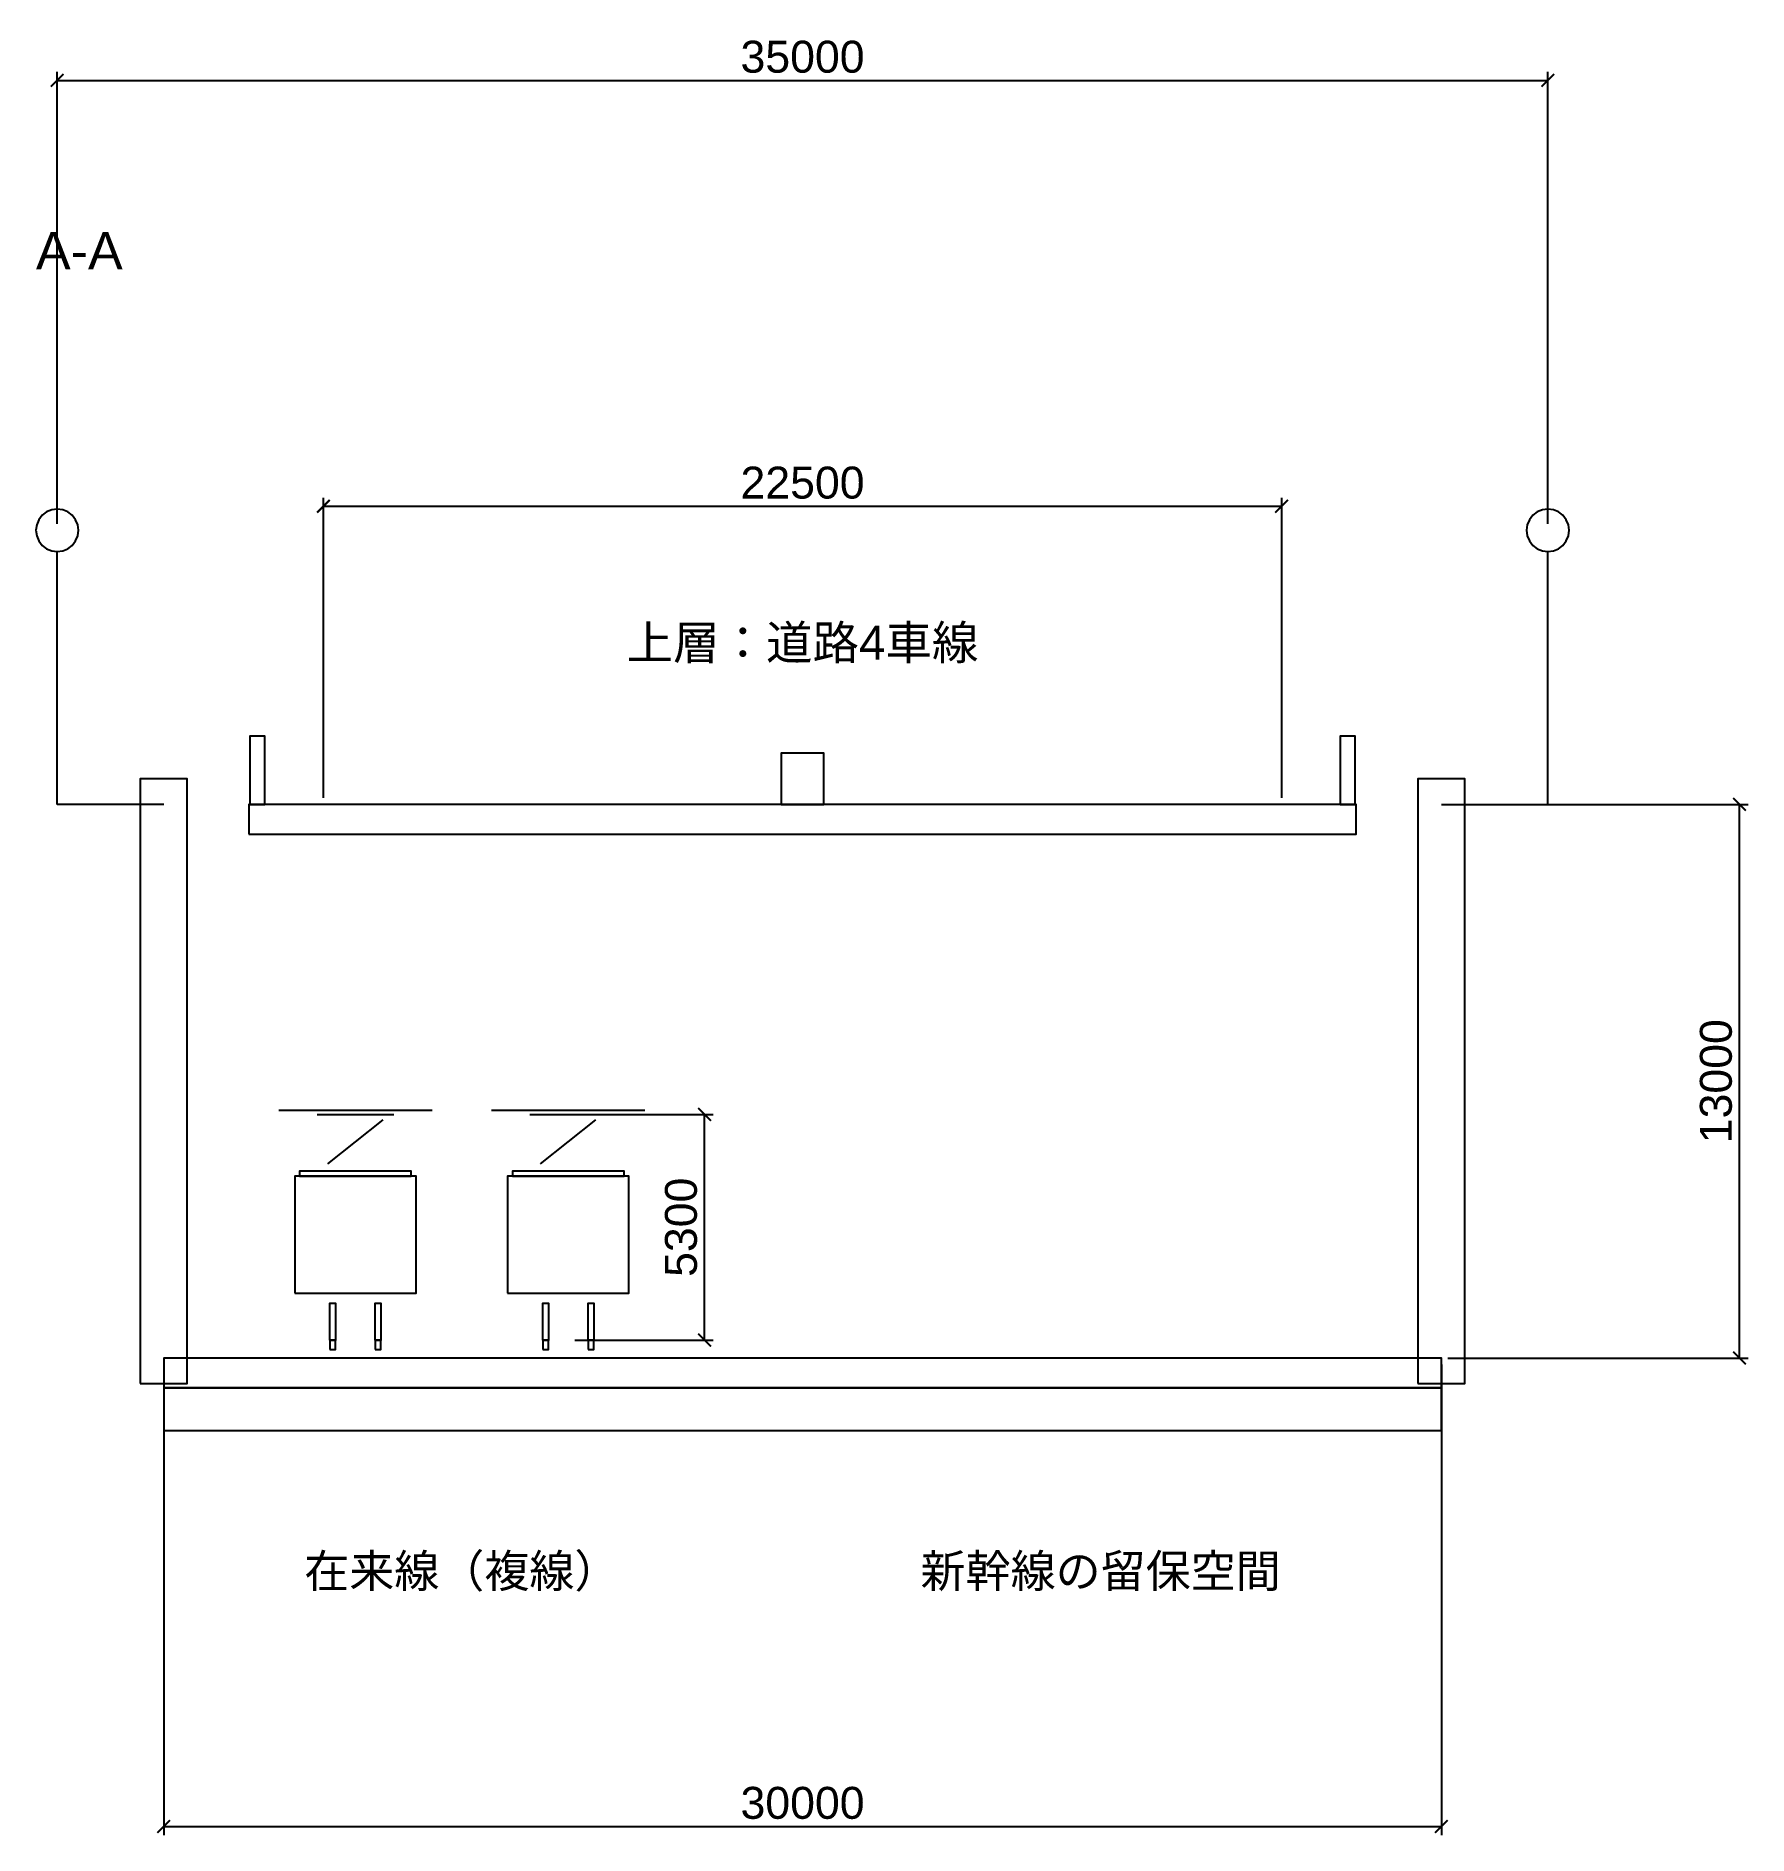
# Model space of a CAD drawing. Header units: millimetres. Extents: x -17999 to 1755100, y -11200 to 119550.
# Drawn here: x -17999 to 22200, y -11200 to 31042 of the extents above.
import ezdxf
from ezdxf.enums import TextEntityAlignment as Align

# ---------------------------------------------------------------- set-up
doc = ezdxf.new("R2010")
doc.units = ezdxf.units.MM
for name, color, linetype, lineweight in [('D-BYP-EMU', 7, 'Continuous', 25), ('D-STR-CABL', 7, 'Continuous', 25), ('D-STR-DIM', 7, 'Continuous', 13), ('D-STR-HANG', 7, 'Continuous', 25), ('D-STR-RAIL', 7, 'Continuous', 25), ('D-STR-ROAD', 7, 'Continuous', 25), ('D-STR-TRUS', 7, 'Continuous', 25), ('D-STR-TXT', 7, 'Continuous', 13)]:
    doc.layers.add(name, color=color, linetype=linetype, lineweight=lineweight)
doc.styles.add('OpenSansCondensed-Light', font='OpenSansCondensed-Light.ttf')
doc.styles.add('SETO_UNICODE', font='Arial Unicode.ttf')
doc.dimstyles.new('EZDXF', dxfattribs={"dimtxt": 0.25, "dimasz": 0.175, "dimexe": 0.375, "dimexo": 0.125, "dimgap": 0.1, "dimtad": 1, "dimlfac": 100, "dimzin": 12, "dimdsep": 46, "dimtxsty": 'OpenSansCondensed-Light', "dimblk": 'ARCHTICK', "dimcen": 2.5, "dimazin": 3, "dimtfac": 0.5, "dimtmove": 2, "dimatfit": 3})

# ---------------------------------------------------------------- blocks, each defined once
blk = doc.blocks.new('_ARCHTICK')
at = {"color": 0, "linetype": 'BYBLOCK', "const_width": 0.15}
blk.add_lwpolyline([(-0.5, -0.5), (0.5, 0.5)], dxfattribs=at)

msp = doc.modelspace()

# ---------------------------------------------------------------- linework, layer by layer
at = {"layer": 'D-BYP-EMU', "color": 7}
for points in [[(-11400, 5720), (-9600, 5720)], [(-11150, 4560), (-10500, 5080), (-9850, 5590)], [(-6400, 5720), (-4600, 5720)], [(-6150, 4560), (-5500, 5080), (-4850, 5590)]]:
    msp.add_lwpolyline(points, dxfattribs=at)
for points in [[(-11925, 1520), (-9075, 1520), (-9075, 4270), (-11925, 4270)], [(-11811, 4270), (-9189, 4270), (-9189, 4390), (-11811, 4390)], [(-6925, 1520), (-4075, 1520), (-4075, 4270), (-6925, 4270)], [(-6811, 4270), (-4189, 4270), (-4189, 4390), (-6811, 4390)], [(-11108.5, 420), (-10958.5, 420), (-10958.5, 1280), (-11108.5, 1280)], [(-10041.5, 420), (-9891.5, 420), (-9891.5, 1280), (-10041.5, 1280)], [(-6108.5, 420), (-5958.5, 420), (-5958.5, 1280), (-6108.5, 1280)], [(-5041.5, 420), (-4891.5, 420), (-4891.5, 1280), (-5041.5, 1280)]]:
    msp.add_lwpolyline(points, close=True, dxfattribs=at)
at = {"layer": 'D-STR-CABL', "color": 7}
for points in [[(-17001, 19435), (-17018, 19564.2), (-17067.9, 19684.5), (-17147.2, 19787.8), (-17250.5, 19867.1), (-17370.8, 19917), (-17500, 19934), (-17629.2, 19917), (-17749.5, 19867.1), (-17852.8, 19787.8), (-17932.1, 19684.5), (-17982, 19564.2), (-17999, 19435), (-17982, 19305.8), (-17932.1, 19185.5), (-17852.8, 19082.2), (-17749.5, 19002.9), (-17629.2, 18953), (-17500, 18936), (-17370.8, 18953), (-17250.5, 19002.9), (-17147.2, 19082.2), (-17067.9, 19185.5), (-17018, 19305.8)], [(17999, 19435), (17982, 19564.2), (17932.1, 19684.5), (17852.8, 19787.8), (17749.5, 19867.1), (17629.2, 19917), (17500, 19934), (17370.8, 19917), (17250.5, 19867.1), (17147.2, 19787.8), (17067.9, 19684.5), (17018, 19564.2), (17001, 19435), (17018, 19305.8), (17067.9, 19185.5), (17147.2, 19082.2), (17250.5, 19002.9), (17370.8, 18953), (17500, 18936), (17629.2, 18953), (17749.5, 19002.9), (17852.8, 19082.2), (17932.1, 19185.5), (17982, 19305.8)]]:
    msp.add_lwpolyline(points, close=True, dxfattribs=at)
at = {"layer": 'D-STR-HANG', "color": 7}
for points in [[(-17500, 13000), (-17500, 18936)], [(17500, 13000), (17500, 18936)]]:
    msp.add_lwpolyline(points, dxfattribs=at)
at = {"layer": 'D-STR-RAIL', "color": 7}
for points in [[(-12300, 5820), (-8700, 5820)], [(-7300, 5820), (-3700, 5820)]]:
    msp.add_lwpolyline(points, dxfattribs=at)
for points in [[(-15000, -700), (15000, -700), (15000, 0), (-15000, 0)], [(-11098.5, 200), (-10968.5, 200), (-10968.5, 420), (-11098.5, 420)], [(-10031.5, 200), (-9901.5, 200), (-9901.5, 420), (-10031.5, 420)], [(-6098.5, 200), (-5968.5, 200), (-5968.5, 420), (-6098.5, 420)], [(-5031.5, 200), (-4901.5, 200), (-4901.5, 420), (-5031.5, 420)]]:
    msp.add_lwpolyline(points, close=True, dxfattribs=at)
at = {"layer": 'D-STR-ROAD', "color": 7}
for points in [[(-12975, 13000), (-12625, 13000), (-12625, 14600), (-12975, 14600)], [(12625, 13000), (12975, 13000), (12975, 14600), (12625, 14600)], [(-500, 13000), (500, 13000), (500, 14200), (-500, 14200)], [(-13000, 12300), (13000, 12300), (13000, 13000), (-13000, 13000)]]:
    msp.add_lwpolyline(points, close=True, dxfattribs=at)
at = {"layer": 'D-STR-TRUS', "color": 7}
for points in [[(-15550, -600), (-14450, -600), (-14450, 13600), (-15550, 13600)], [(14450, -600), (15550, -600), (15550, 13600), (14450, 13600)], [(-15000, -1700), (15000, -1700), (15000, -700), (-15000, -700)]]:
    msp.add_lwpolyline(points, close=True, dxfattribs=at)
for points in [[(-15000, 13000), (-17500, 13000)], [(15000, 13000), (17500, 13000)]]:
    msp.add_lwpolyline(points, dxfattribs=at)

# ---------------------------------------------------------------- texts
at = {"layer": 'D-STR-TXT', "color": 7, "style": 'SETO_UNICODE'}
msp.add_text('A-A', height=875, dxfattribs=at).set_placement((-18000, 26000), align=Align.MIDDLE_LEFT)
for s, height, p in [('上層：道路4車線', 800, (0, 16800)), ('在来線（複線）', 775, (-8000, -5000)), ('新幹線の留保空間', 775, (7000, -5000))]:
    msp.add_text(s, height=height, dxfattribs=at).set_placement(p, align=Align.MIDDLE_CENTER)

# ---------------------------------------------------------------- dimensions: what is measured, and where the dimension line sits
at = {"layer": 'D-STR-DIM', "color": 7}
for base, p1, p2 in [((-17500, 30000), (-17500, 19435), (17500, 19435)), ((-11250, 20000), (-11250, 13000), (11250, 13000)), ((-15000, -11000), (-15000, 0), (15000, 0))]:
    msp.add_linear_dim(base=base, p1=p1, p2=p2, dimstyle='EZDXF', override={"dimtxt": 750, "dimasz": 300, "dimexe": 200, "dimexo": 150, "dimgap": 175, "dimtad": 1, "dimdec": 0, "dimlfac": 1, "dimlunit": 2, "dimtxsty": 'SETO_UNICODE', "dimclrd": 7, "dimclre": 7, "dimclrt": 7}, dxfattribs=at).render()
for base, p1, p2 in [((22000, 0), (15000, 0), (15000, 13000)), ((-2300, 420), (-5500, 420), (-5500, 5720))]:
    msp.add_linear_dim(base=base, p1=p1, p2=p2, angle=90, dimstyle='EZDXF', override={"dimtxt": 750, "dimasz": 300, "dimexe": 200, "dimexo": 150, "dimgap": 175, "dimtad": 1, "dimdec": 0, "dimlfac": 1, "dimlunit": 2, "dimtxsty": 'SETO_UNICODE', "dimclrd": 7, "dimclre": 7, "dimclrt": 7}, dxfattribs=at).render()

doc.saveas('drawing.dxf')
